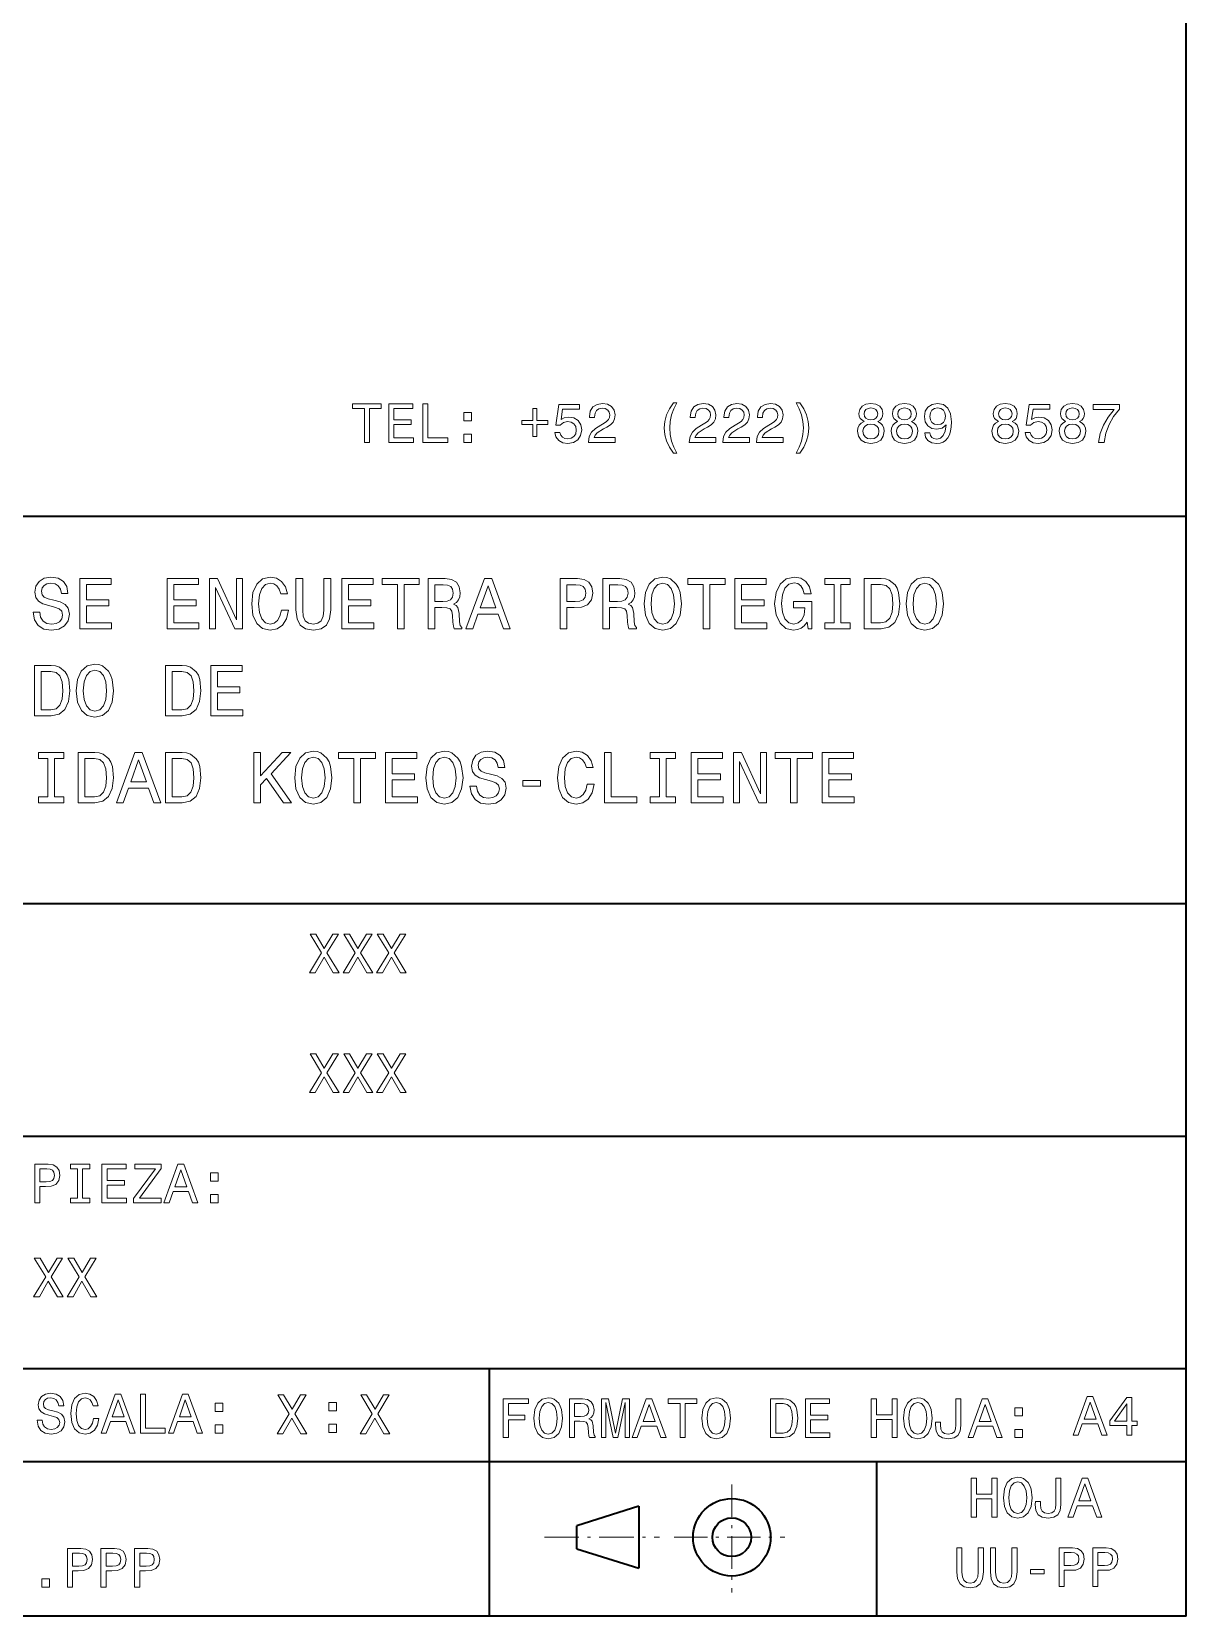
# Model space of a CAD drawing. Extents: x 4 to 291, y 4 to 205.
# Drawn here: x 253.9 to 290.9, y 3.7 to 54.4 of the extents above; entities that cross this region are included whole.
import ezdxf

# ---------------------------------------------------------------- set-up
doc = ezdxf.new("R2010")
doc.units = 0
doc.linetypes.add('DASHDOT', pattern=[18.5, 12, -3, 0.5, -3])

msp = doc.modelspace()

# ---------------------------------------------------------------- linework, layer by layer
at = {"color": 7, "lineweight": 35}
for p, q in [((290.873962, 3.716543), (290.873962, 204.617981)), ((236.364685, 38.899815), (290.873962, 38.899815)), ((236.364685, 26.511339), (290.873962, 26.511339)), ((236.364685, 19.078253), (290.873962, 19.078253)), ((236.364685, 11.645167), (290.873962, 11.645167)), ((268.574707, 11.645167), (268.574707, 3.716543)), ((236.364685, 8.671933), (290.873962, 8.671933)), ((280.963196, 8.671933), (280.963196, 3.716543)), ((273.364136, 7.23487), (271.381989, 6.615446)), ((273.364136, 7.23487), (273.364136, 5.252714)), ((271.381989, 6.243792), (271.381989, 6.615446)), ((271.381989, 5.872138), (271.381989, 6.243792)), ((271.381989, 5.872138), (273.364136, 5.252714)), ((290.873962, 3.716543), (3.716543, 3.716543))]:
    msp.add_line(p, q, dxfattribs=at)
at = {"color": 7, "linetype": 'DASHDOT', "lineweight": 13, "ltscale": 0.086404}
msp.add_line((276.337372, 7.932392), (276.337372, 4.476218), dxfattribs=at)
at = {"color": 7, "linetype": 'DASHDOT', "lineweight": 13, "ltscale": 0.091941}
msp.add_line((270.342316, 6.243792), (274.019958, 6.243792), dxfattribs=at)
at = {"color": 7, "linetype": 'DASHDOT', "lineweight": 13, "ltscale": 0.08858}
msp.add_line((274.494476, 6.243792), (278.037689, 6.243792), dxfattribs=at)
at = {"color": 7, "lineweight": 13}
for points in [[(264.585541, 41.261211), (264.749756, 41.261211), (264.749756, 42.350113), (265.124634, 42.350113), (265.124634, 42.500057), (264.208893, 42.500057), (264.208893, 42.350113), (264.585541, 42.350113)], [(265.367401, 41.261211), (266.152832, 41.261211), (266.152832, 41.41116), (265.531616, 41.41116), (265.531616, 41.830654), (266.084991, 41.830654), (266.084991, 41.978813), (265.531616, 41.978813), (265.531616, 42.350113), (266.13855, 42.350113), (266.13855, 42.500057), (265.367401, 42.500057)], [(266.454529, 41.261211), (267.250671, 41.261211), (267.250671, 41.41116), (266.618744, 41.41116), (266.618744, 42.500057), (266.454529, 42.500057)], [(267.768341, 41.953823), (268.014679, 41.953823), (268.014679, 42.219803), (267.768341, 42.219803)], [(269.978271, 42.346542), (269.978271, 41.959179), (269.624817, 41.959179), (269.624817, 41.83601), (269.978271, 41.83601), (269.978271, 41.448647), (270.103241, 41.448647), (270.103241, 41.83601), (270.454895, 41.83601), (270.454895, 41.959179), (270.103241, 41.959179), (270.103241, 42.346542)], [(270.672668, 41.584312), (270.711945, 41.437935), (270.799408, 41.323689), (270.927948, 41.252285), (271.092163, 41.22551), (271.272461, 41.257641), (271.413483, 41.345112), (271.502747, 41.484348), (271.536652, 41.662853), (271.506317, 41.828869), (271.420624, 41.959179), (271.286743, 42.043079), (271.113586, 42.073425), (270.979706, 42.052002), (270.87616, 41.993095), (270.926147, 42.326904), (271.468811, 42.326904), (271.468811, 42.473282), (270.806549, 42.473282), (270.708374, 41.816372), (270.851166, 41.816372), (270.954712, 41.900272), (271.086823, 41.930618), (271.20105, 41.91098), (271.288513, 41.853859), (271.343872, 41.766392), (271.363495, 41.653931), (271.343872, 41.54147), (271.286743, 41.453999), (271.19928, 41.398663), (271.086823, 41.379028), (270.992188, 41.391521), (270.919006, 41.432579), (270.865448, 41.496841), (270.838684, 41.584312)], [(271.754425, 41.261211), (272.605927, 41.261211), (272.605927, 41.41473), (271.932953, 41.41473), (271.970428, 41.498627), (272.034698, 41.568245), (272.232819, 41.694988), (272.338165, 41.748539), (272.455963, 41.825298), (272.539856, 41.914551), (272.588074, 42.019871), (272.605927, 42.139473), (272.575562, 42.289421), (272.491669, 42.407234), (272.363129, 42.482208), (272.197144, 42.508984), (272.025757, 42.478638), (271.895447, 42.394737), (271.811554, 42.260857), (271.78299, 42.084133), (271.78299, 42.059143), (271.945435, 42.059143), (271.945435, 42.073425), (271.961487, 42.194809), (272.009705, 42.284065), (272.086456, 42.341187), (272.188202, 42.360821), (272.291748, 42.342972), (272.3685, 42.298344), (272.418488, 42.228725), (272.43634, 42.141258), (272.423828, 42.059143), (272.389923, 41.989525), (272.332794, 41.928833), (272.254242, 41.875278), (272.148926, 41.818157), (271.973999, 41.707481), (271.85083, 41.589668), (271.777649, 41.446861), (271.754425, 41.266567)], [(274.469543, 40.916691), (274.582001, 40.916691), (274.480255, 41.105907), (274.408844, 41.304054), (274.364227, 41.512909), (274.349945, 41.723549), (274.364227, 41.934189), (274.408844, 42.141258), (274.480255, 42.341187), (274.582001, 42.530407), (274.469543, 42.530407), (274.339233, 42.334045), (274.248199, 42.139473), (274.194641, 41.935974), (274.178558, 41.723549), (274.194641, 41.509338), (274.248199, 41.307625), (274.339233, 41.113049)], [(274.978302, 41.261211), (275.829773, 41.261211), (275.829773, 41.41473), (275.156799, 41.41473), (275.194275, 41.498627), (275.258545, 41.568245), (275.456696, 41.694988), (275.562012, 41.748539), (275.67984, 41.825298), (275.763733, 41.914551), (275.81192, 42.019871), (275.829773, 42.139473), (275.799438, 42.289421), (275.715515, 42.407234), (275.587006, 42.482208), (275.42099, 42.508984), (275.249634, 42.478638), (275.119324, 42.394737), (275.0354, 42.260857), (275.006866, 42.084133), (275.006866, 42.059143), (275.169281, 42.059143), (275.169281, 42.073425), (275.185364, 42.194809), (275.233551, 42.284065), (275.310303, 42.341187), (275.412079, 42.360821), (275.515594, 42.342972), (275.592346, 42.298344), (275.642334, 42.228725), (275.660187, 42.141258), (275.647705, 42.059143), (275.61377, 41.989525), (275.556671, 41.928833), (275.478119, 41.875278), (275.372803, 41.818157), (275.197845, 41.707481), (275.074677, 41.589668), (275.001495, 41.446861), (274.978302, 41.266567)], [(276.052917, 41.261211), (276.904388, 41.261211), (276.904388, 41.41473), (276.231415, 41.41473), (276.268921, 41.498627), (276.33316, 41.568245), (276.531311, 41.694988), (276.636627, 41.748539), (276.754456, 41.825298), (276.838348, 41.914551), (276.886536, 42.019871), (276.904388, 42.139473), (276.874054, 42.289421), (276.790161, 42.407234), (276.661621, 42.482208), (276.495605, 42.508984), (276.324249, 42.478638), (276.193939, 42.394737), (276.110046, 42.260857), (276.081482, 42.084133), (276.081482, 42.059143), (276.243927, 42.059143), (276.243927, 42.073425), (276.259979, 42.194809), (276.308167, 42.284065), (276.384949, 42.341187), (276.486694, 42.360821), (276.59021, 42.342972), (276.666992, 42.298344), (276.716949, 42.228725), (276.734802, 42.141258), (276.722321, 42.059143), (276.688416, 41.989525), (276.631287, 41.928833), (276.552734, 41.875278), (276.447418, 41.818157), (276.272461, 41.707481), (276.149292, 41.589668), (276.076111, 41.446861), (276.052917, 41.266567)], [(277.127533, 41.261211), (277.979004, 41.261211), (277.979004, 41.41473), (277.30603, 41.41473), (277.343536, 41.498627), (277.407776, 41.568245), (277.605927, 41.694988), (277.711243, 41.748539), (277.829071, 41.825298), (277.912964, 41.914551), (277.961151, 42.019871), (277.979004, 42.139473), (277.948669, 42.289421), (277.864777, 42.407234), (277.736237, 42.482208), (277.570221, 42.508984), (277.398865, 42.478638), (277.268555, 42.394737), (277.184662, 42.260857), (277.156097, 42.084133), (277.156097, 42.059143), (277.318542, 42.059143), (277.318542, 42.073425), (277.334595, 42.194809), (277.382812, 42.284065), (277.459564, 42.341187), (277.56131, 42.360821), (277.664856, 42.342972), (277.741608, 42.298344), (277.791595, 42.228725), (277.809448, 42.141258), (277.796936, 42.059143), (277.763031, 41.989525), (277.705902, 41.928833), (277.62735, 41.875278), (277.522034, 41.818157), (277.347107, 41.707481), (277.223938, 41.589668), (277.150726, 41.446861), (277.127533, 41.266567)], [(278.509186, 40.916691), (278.637726, 41.113049), (278.72876, 41.307625), (278.782318, 41.509338), (278.80014, 41.723549), (278.782318, 41.935974), (278.72876, 42.139473), (278.637726, 42.334045), (278.509186, 42.530407), (278.396729, 42.530407), (278.496704, 42.341187), (278.568085, 42.141258), (278.610931, 41.934189), (278.627014, 41.723549), (278.610931, 41.512909), (278.568085, 41.304054), (278.494904, 41.105907), (278.396729, 40.916691)], [(280.565613, 41.928833), (280.474548, 41.878849), (280.412079, 41.809231), (280.372803, 41.721764), (280.360321, 41.616444), (280.388885, 41.457569), (280.471008, 41.3344), (280.604858, 41.255856), (280.786957, 41.22551), (280.967255, 41.255856), (281.101135, 41.3344), (281.183228, 41.457569), (281.213593, 41.616444), (281.19931, 41.721764), (281.161804, 41.809231), (281.097565, 41.878849), (281.008301, 41.928833), (281.079712, 41.971676), (281.1297, 42.030582), (281.160034, 42.101986), (281.170746, 42.189453), (281.142181, 42.316196), (281.0672, 42.417946), (280.945831, 42.483994), (280.786957, 42.508984), (280.626282, 42.483994), (280.504913, 42.417946), (280.428162, 42.316196), (280.401367, 42.189453), (280.410309, 42.101986), (280.440643, 42.030582)], [(280.570953, 42.175175), (280.585236, 42.253719), (280.628082, 42.314411), (280.695923, 42.351898), (280.786957, 42.366177), (280.876221, 42.351898), (280.944031, 42.314411), (280.986877, 42.253719), (281.00296, 42.175175), (280.986877, 42.094845), (280.944031, 42.032368), (280.876221, 41.99131), (280.786957, 41.978813), (280.695923, 41.993095), (280.628082, 42.032368), (280.585236, 42.094845)], [(281.640228, 41.928833), (281.549194, 41.878849), (281.486694, 41.809231), (281.447418, 41.721764), (281.434937, 41.616444), (281.463501, 41.457569), (281.545624, 41.3344), (281.679504, 41.255856), (281.861572, 41.22551), (282.04187, 41.255856), (282.175751, 41.3344), (282.257874, 41.457569), (282.288208, 41.616444), (282.273926, 41.721764), (282.23645, 41.809231), (282.17218, 41.878849), (282.082916, 41.928833), (282.154327, 41.971676), (282.204315, 42.030582), (282.23465, 42.101986), (282.245361, 42.189453), (282.216797, 42.316196), (282.141846, 42.417946), (282.020447, 42.483994), (281.861572, 42.508984), (281.700928, 42.483994), (281.579529, 42.417946), (281.502777, 42.316196), (281.475983, 42.189453), (281.484924, 42.101986), (281.515259, 42.030582)], [(281.645569, 42.175175), (281.659851, 42.253719), (281.702698, 42.314411), (281.770538, 42.351898), (281.861572, 42.366177), (281.950836, 42.351898), (282.018646, 42.314411), (282.061493, 42.253719), (282.077576, 42.175175), (282.061493, 42.094845), (282.018646, 42.032368), (281.950836, 41.99131), (281.861572, 41.978813), (281.770538, 41.993095), (281.702698, 42.032368), (281.659851, 42.094845)], [(282.507782, 41.568245), (282.534546, 41.427223), (282.611298, 41.318333), (282.732697, 41.2505), (282.893341, 41.22551), (282.998657, 41.238007), (283.093292, 41.270138), (283.173615, 41.325474), (283.241455, 41.404018), (283.294983, 41.502197), (283.334259, 41.623585), (283.357483, 41.762821), (283.366394, 41.923477), (283.33606, 42.175175), (283.248596, 42.359039), (283.109344, 42.469711), (282.918335, 42.508984), (282.743408, 42.476852), (282.611298, 42.391171), (282.525635, 42.259071), (282.49707, 42.09306), (282.525635, 41.921692), (282.609528, 41.791382), (282.734467, 41.709267), (282.893341, 41.682491), (283.061157, 41.716408), (283.187897, 41.819942), (283.159332, 41.621799), (283.102203, 41.480778), (283.01474, 41.396877), (282.895142, 41.370102), (282.802307, 41.382599), (282.734467, 41.421867), (282.68985, 41.484348), (282.671997, 41.568245)], [(282.670227, 42.094845), (282.688049, 42.205521), (282.738037, 42.292988), (282.816589, 42.348328), (282.918335, 42.367962), (283.023651, 42.348328), (283.104004, 42.292988), (283.153961, 42.207306), (283.173615, 42.09663), (283.153961, 41.984169), (283.104004, 41.900272), (283.021881, 41.848503), (282.912994, 41.830654), (282.814819, 41.848503), (282.738037, 41.900272), (282.688049, 41.982384)], [(284.864075, 41.928833), (284.773041, 41.878849), (284.710571, 41.809231), (284.671295, 41.721764), (284.658783, 41.616444), (284.687347, 41.457569), (284.76947, 41.3344), (284.903351, 41.255856), (285.085419, 41.22551), (285.265717, 41.255856), (285.399597, 41.3344), (285.48172, 41.457569), (285.512054, 41.616444), (285.497772, 41.721764), (285.460297, 41.809231), (285.396027, 41.878849), (285.306793, 41.928833), (285.378174, 41.971676), (285.428162, 42.030582), (285.458527, 42.101986), (285.469238, 42.189453), (285.440674, 42.316196), (285.365692, 42.417946), (285.244293, 42.483994), (285.085419, 42.508984), (284.924774, 42.483994), (284.803375, 42.417946), (284.726624, 42.316196), (284.69986, 42.189453), (284.708771, 42.101986), (284.739136, 42.030582)], [(284.869446, 42.175175), (284.883728, 42.253719), (284.926544, 42.314411), (284.994385, 42.351898), (285.085419, 42.366177), (285.174683, 42.351898), (285.242523, 42.314411), (285.28537, 42.253719), (285.301422, 42.175175), (285.28537, 42.094845), (285.242523, 42.032368), (285.174683, 41.99131), (285.085419, 41.978813), (284.994385, 41.993095), (284.926544, 42.032368), (284.883728, 42.094845)], [(285.717346, 41.584312), (285.756622, 41.437935), (285.844086, 41.323689), (285.972626, 41.252285), (286.136841, 41.22551), (286.317139, 41.257641), (286.45816, 41.345112), (286.547424, 41.484348), (286.581329, 41.662853), (286.550995, 41.828869), (286.465302, 41.959179), (286.331421, 42.043079), (286.158264, 42.073425), (286.024384, 42.052002), (285.920837, 41.993095), (285.970825, 42.326904), (286.513489, 42.326904), (286.513489, 42.473282), (285.851227, 42.473282), (285.753052, 41.816372), (285.895844, 41.816372), (285.99939, 41.900272), (286.1315, 41.930618), (286.245728, 41.91098), (286.333191, 41.853859), (286.38855, 41.766392), (286.408173, 41.653931), (286.38855, 41.54147), (286.331421, 41.453999), (286.243958, 41.398663), (286.1315, 41.379028), (286.036865, 41.391521), (285.963684, 41.432579), (285.910126, 41.496841), (285.883362, 41.584312)], [(287.013306, 41.928833), (286.922272, 41.878849), (286.859802, 41.809231), (286.820526, 41.721764), (286.808044, 41.616444), (286.836609, 41.457569), (286.918701, 41.3344), (287.052582, 41.255856), (287.23468, 41.22551), (287.414978, 41.255856), (287.548828, 41.3344), (287.630951, 41.457569), (287.661316, 41.616444), (287.647034, 41.721764), (287.609528, 41.809231), (287.545288, 41.878849), (287.456024, 41.928833), (287.527435, 41.971676), (287.577393, 42.030582), (287.607758, 42.101986), (287.618469, 42.189453), (287.589905, 42.316196), (287.514923, 42.417946), (287.393555, 42.483994), (287.23468, 42.508984), (287.074005, 42.483994), (286.952637, 42.417946), (286.875854, 42.316196), (286.849091, 42.189453), (286.858032, 42.101986), (286.888367, 42.030582)], [(287.018677, 42.175175), (287.032959, 42.253719), (287.075806, 42.314411), (287.143616, 42.351898), (287.23468, 42.366177), (287.323914, 42.351898), (287.391754, 42.314411), (287.434601, 42.253719), (287.450653, 42.175175), (287.434601, 42.094845), (287.391754, 42.032368), (287.323914, 41.99131), (287.23468, 41.978813), (287.143616, 41.993095), (287.075806, 42.032368), (287.032959, 42.094845)], [(288.061157, 41.261211), (288.241455, 41.261211), (288.300354, 41.555752), (288.4039, 41.830654), (288.550262, 42.085918), (288.741272, 42.325119), (288.741272, 42.473282), (287.891571, 42.473282), (287.891571, 42.310841), (288.569916, 42.310841), (288.373566, 42.069855), (288.225403, 41.818157), (288.121857, 41.550396)], [(280.531677, 41.620014), (280.54776, 41.714622), (280.599518, 41.786026), (280.67984, 41.832439), (280.786957, 41.848503), (280.892273, 41.832439), (280.972595, 41.786026), (281.024353, 41.714622), (281.042206, 41.620014), (281.024353, 41.518265), (280.972595, 41.441505), (280.892273, 41.391521), (280.786957, 41.375458), (280.67984, 41.391521), (280.599518, 41.441505), (280.54776, 41.518265)], [(281.606293, 41.620014), (281.622375, 41.714622), (281.674133, 41.786026), (281.754456, 41.832439), (281.861572, 41.848503), (281.966888, 41.832439), (282.047211, 41.786026), (282.098999, 41.714622), (282.116852, 41.620014), (282.098999, 41.518265), (282.047211, 41.441505), (281.966888, 41.391521), (281.861572, 41.375458), (281.754456, 41.391521), (281.674133, 41.441505), (281.622375, 41.518265)], [(284.83017, 41.620014), (284.846222, 41.714622), (284.89801, 41.786026), (284.978333, 41.832439), (285.085419, 41.848503), (285.190735, 41.832439), (285.271088, 41.786026), (285.322845, 41.714622), (285.340698, 41.620014), (285.322845, 41.518265), (285.271088, 41.441505), (285.190735, 41.391521), (285.085419, 41.375458), (284.978333, 41.391521), (284.89801, 41.441505), (284.846222, 41.518265)], [(286.979401, 41.620014), (286.995483, 41.714622), (287.047241, 41.786026), (287.127563, 41.832439), (287.23468, 41.848503), (287.339996, 41.832439), (287.420319, 41.786026), (287.472076, 41.714622), (287.489929, 41.620014), (287.472076, 41.518265), (287.420319, 41.441505), (287.339996, 41.391521), (287.23468, 41.375458), (287.127563, 41.391521), (287.047241, 41.441505), (286.995483, 41.518265)], [(267.768341, 41.261211), (268.014679, 41.261211), (268.014679, 41.527187), (267.768341, 41.527187)], [(254.203903, 35.829906), (253.992737, 35.829906), (254.039139, 35.583923), (254.155167, 35.402916), (254.333862, 35.293846), (254.575195, 35.254398), (254.814224, 35.291527), (254.992905, 35.393635), (255.106628, 35.553757), (255.148392, 35.764931), (255.113586, 35.955219), (255.016113, 36.078213), (254.858322, 36.159435), (254.647141, 36.219769), (254.466141, 36.263863), (254.347778, 36.314915), (254.280487, 36.389175), (254.259598, 36.505203), (254.280487, 36.609631), (254.34082, 36.688534), (254.43364, 36.741905), (254.561279, 36.760471), (254.691238, 36.737267), (254.793335, 36.67461), (254.860641, 36.570183), (254.893127, 36.428623), (255.104309, 36.428623), (255.104309, 36.433266), (255.067169, 36.651402), (254.958099, 36.813847), (254.786377, 36.915951), (254.554321, 36.95076), (254.345459, 36.915951), (254.183014, 36.818485), (254.078598, 36.667648), (254.041458, 36.472717), (254.071625, 36.298672), (254.159821, 36.180321), (254.299042, 36.101418), (254.489334, 36.041084), (254.677307, 35.987709), (254.818863, 35.936657), (254.904724, 35.862396), (254.934891, 35.741726), (254.907043, 35.618732), (254.835114, 35.525909), (254.726044, 35.467892), (254.584488, 35.449329), (254.426682, 35.474854), (254.306015, 35.549114), (254.229431, 35.669785)], [(255.48024, 35.298489), (256.501312, 35.298489), (256.501312, 35.49342), (255.693741, 35.49342), (255.693741, 36.038761), (256.413116, 36.038761), (256.413116, 36.231373), (255.693741, 36.231373), (255.693741, 36.714058), (256.482727, 36.714058), (256.482727, 36.908989), (255.48024, 36.908989)], [(258.274261, 35.298489), (259.295319, 35.298489), (259.295319, 35.49342), (258.487732, 35.49342), (258.487732, 36.038761), (259.207123, 36.038761), (259.207123, 36.231373), (258.487732, 36.231373), (258.487732, 36.714058), (259.276764, 36.714058), (259.276764, 36.908989), (258.274261, 36.908989)], [(259.629486, 35.298489), (259.822083, 35.298489), (259.822083, 36.618916), (260.439392, 35.298489), (260.687683, 35.298489), (260.687683, 36.908989), (260.492737, 36.908989), (260.492737, 35.588566), (259.882446, 36.908989), (259.629486, 36.908989)], [(261.931519, 35.897205), (261.885132, 35.702274), (261.808533, 35.563038), (261.701782, 35.477177), (261.576477, 35.449329), (261.425629, 35.4911), (261.307281, 35.616413), (261.228394, 35.820625), (261.20285, 36.103741), (261.228394, 36.384533), (261.304962, 36.591068), (261.423309, 36.716381), (261.576477, 36.760471), (261.687866, 36.737267), (261.78302, 36.672287), (261.857269, 36.56786), (261.908325, 36.423985), (262.128784, 36.423985), (262.059174, 36.64444), (261.938477, 36.811523), (261.773743, 36.915951), (261.576477, 36.953083), (261.330505, 36.895065), (261.142517, 36.732624), (261.021851, 36.465755), (260.980072, 36.103741), (261.021851, 35.741726), (261.142517, 35.474854), (261.330505, 35.310093), (261.576477, 35.254398), (261.792297, 35.298489), (261.966339, 35.421482), (262.089325, 35.623375), (262.154297, 35.897205)], [(262.39798, 35.911129), (262.43045, 35.621052), (262.532562, 35.41452), (262.704285, 35.296169), (262.952606, 35.254398), (263.198578, 35.296169), (263.3703, 35.41452), (263.472412, 35.618732), (263.507233, 35.911129), (263.507233, 36.908989), (263.291412, 36.908989), (263.291412, 35.899525), (263.270508, 35.702274), (263.207855, 35.560719), (263.101105, 35.477177), (262.952606, 35.449329), (262.799438, 35.477177), (262.692688, 35.560719), (262.630035, 35.699955), (262.611481, 35.899525), (262.611481, 36.908989), (262.39798, 36.908989)], [(263.862274, 35.298489), (264.883331, 35.298489), (264.883331, 35.49342), (264.075775, 35.49342), (264.075775, 36.038761), (264.795166, 36.038761), (264.795166, 36.231373), (264.075775, 36.231373), (264.075775, 36.714058), (264.864777, 36.714058), (264.864777, 36.908989), (263.862274, 36.908989)], [(265.639862, 35.298489), (265.853363, 35.298489), (265.853363, 36.714058), (266.340698, 36.714058), (266.340698, 36.908989), (265.150208, 36.908989), (265.150208, 36.714058), (265.639862, 36.714058)], [(266.626129, 35.298489), (266.841949, 35.298489), (266.841949, 35.978428), (267.062378, 35.978428), (267.224823, 35.971466), (267.326935, 35.938976), (267.382629, 35.862396), (267.405853, 35.725479), (267.41745, 35.516624), (267.431366, 35.379711), (267.459229, 35.298489), (267.702881, 35.298489), (267.702881, 35.342579), (267.649506, 35.407558), (267.630951, 35.528229), (267.614685, 35.788136), (267.575256, 35.980747), (267.521881, 36.041084), (267.438324, 36.085175), (267.531158, 36.143188), (267.59613, 36.224411), (267.637909, 36.326519), (267.651825, 36.449509), (267.619354, 36.64444), (267.52652, 36.790638), (267.373352, 36.878822), (267.16449, 36.908989), (266.626129, 36.908989)], [(267.104156, 36.711739), (267.245728, 36.697815), (267.34552, 36.653725), (267.408173, 36.572502), (267.429047, 36.44487), (267.405853, 36.310272), (267.343201, 36.229053), (267.23645, 36.187283), (267.09024, 36.175678), (266.841949, 36.175678), (266.841949, 36.711739)], [(267.835144, 35.298489), (268.048645, 35.298489), (268.218048, 35.771893), (268.86087, 35.771893), (269.030273, 35.298489), (269.248413, 35.298489), (268.658966, 36.911312), (268.422272, 36.911312)], [(268.292328, 35.969143), (268.540619, 36.679249), (268.78894, 35.969143)], [(270.844971, 35.298489), (271.058472, 35.298489), (271.058472, 35.978428), (271.295166, 35.978428), (271.53421, 35.990028), (271.724487, 36.071251), (271.847473, 36.229053), (271.889252, 36.44487), (271.856781, 36.64444), (271.763947, 36.790638), (271.610779, 36.878822), (271.401917, 36.908989), (270.844971, 36.908989)], [(271.343903, 36.711739), (271.483154, 36.697815), (271.585266, 36.653725), (271.645599, 36.572502), (271.666473, 36.44487), (271.64328, 36.310272), (271.580627, 36.229053), (271.473877, 36.187283), (271.327667, 36.175678), (271.058472, 36.175678), (271.058472, 36.711739)], [(272.214142, 35.298489), (272.429962, 35.298489), (272.429962, 35.978428), (272.650421, 35.978428), (272.812866, 35.971466), (272.914978, 35.938976), (272.970673, 35.862396), (272.993866, 35.725479), (273.005463, 35.516624), (273.019409, 35.379711), (273.047241, 35.298489), (273.290894, 35.298489), (273.290894, 35.342579), (273.237549, 35.407558), (273.218964, 35.528229), (273.202728, 35.788136), (273.163269, 35.980747), (273.109894, 36.041084), (273.026367, 36.085175), (273.119171, 36.143188), (273.184143, 36.224411), (273.225922, 36.326519), (273.239868, 36.449509), (273.207367, 36.64444), (273.114532, 36.790638), (272.961365, 36.878822), (272.752533, 36.908989), (272.214142, 36.908989)], [(272.6922, 36.711739), (272.83374, 36.697815), (272.933533, 36.653725), (272.996185, 36.572502), (273.01709, 36.44487), (272.993866, 36.310272), (272.931213, 36.229053), (272.824463, 36.187283), (272.678253, 36.175678), (272.429962, 36.175678), (272.429962, 36.711739)], [(273.532257, 36.103741), (273.574036, 35.741726), (273.694702, 35.474854), (273.88266, 35.310093), (274.128662, 35.254398), (274.372314, 35.310093), (274.562592, 35.474854), (274.680969, 35.741726), (274.725037, 36.103741), (274.680969, 36.463432), (274.629913, 36.609631), (274.562592, 36.730305), (274.372314, 36.895065), (274.256287, 36.936836), (274.128662, 36.953083), (273.880341, 36.895065), (273.692383, 36.732624), (273.574036, 36.465755)], [(273.755035, 36.103741), (273.780548, 36.384533), (273.857147, 36.591068), (273.975494, 36.716381), (274.128662, 36.760471), (274.27948, 36.716381), (274.397827, 36.588745), (274.474426, 36.382214), (274.502258, 36.103741), (274.474426, 35.822945), (274.397827, 35.616413), (274.27948, 35.4911), (274.128662, 35.449329), (273.975494, 35.4911), (273.857147, 35.616413), (273.780548, 35.820625)], [(275.418915, 35.298489), (275.632416, 35.298489), (275.632416, 36.714058), (276.11972, 36.714058), (276.11972, 36.908989), (274.92926, 36.908989), (274.92926, 36.714058), (275.418915, 36.714058)], [(276.435333, 35.298489), (277.45639, 35.298489), (277.45639, 35.49342), (276.648834, 35.49342), (276.648834, 36.038761), (277.368225, 36.038761), (277.368225, 36.231373), (276.648834, 36.231373), (276.648834, 36.714058), (277.437836, 36.714058), (277.437836, 36.908989), (276.435333, 36.908989)], [(278.744354, 35.514305), (278.783783, 35.298489), (278.899811, 35.298489), (278.899811, 36.168716), (278.312714, 36.168716), (278.312714, 35.971466), (278.674713, 35.971466), (278.674713, 35.957542), (278.646881, 35.744045), (278.572632, 35.586243), (278.458923, 35.486458), (278.317352, 35.453968), (278.159546, 35.495739), (278.03656, 35.621052), (277.957642, 35.827587), (277.92981, 36.110703), (277.955322, 36.391495), (278.034241, 36.59803), (278.159546, 36.723343), (278.328949, 36.767433), (278.444977, 36.744228), (278.540131, 36.679249), (278.609741, 36.570183), (278.6492, 36.423985), (278.878937, 36.423985), (278.818604, 36.646763), (278.704895, 36.813847), (278.544769, 36.915951), (278.342865, 36.953083), (278.078339, 36.895065), (277.878754, 36.725662), (277.751129, 36.458794), (277.707031, 36.103741), (277.751129, 35.746365), (277.878754, 35.479496), (278.066711, 35.310093), (278.303436, 35.254398), (278.435699, 35.272961), (278.554047, 35.319374), (278.656158, 35.400597)], [(279.609924, 35.49342), (279.312897, 35.49342), (279.312897, 35.298489), (280.120483, 35.298489), (280.120483, 35.49342), (279.823425, 35.49342), (279.823425, 36.714058), (280.120483, 36.714058), (280.120483, 36.908989), (279.312897, 36.908989), (279.312897, 36.714058), (279.609924, 36.714058)], [(281.111359, 36.908989), (280.575317, 36.908989), (280.575317, 35.298489), (281.111359, 35.298489), (281.364319, 35.349541), (281.552277, 35.505024), (281.668304, 35.757969), (281.710083, 36.103741), (281.672943, 36.45647), (281.626526, 36.595707), (281.561554, 36.707096), (281.373596, 36.857937), (281.25061, 36.895065)], [(281.095123, 36.716381), (281.271484, 36.681572), (281.392151, 36.574821), (281.464111, 36.384533), (281.487305, 36.103741), (281.461792, 35.83223), (281.389832, 35.641937), (281.266846, 35.528229), (281.095123, 35.4911), (280.791138, 35.4911), (280.791138, 36.716381)], [(281.914307, 36.103741), (281.956055, 35.741726), (282.076752, 35.474854), (282.264709, 35.310093), (282.510681, 35.254398), (282.754364, 35.310093), (282.944641, 35.474854), (283.062988, 35.741726), (283.107086, 36.103741), (283.062988, 36.463432), (283.011963, 36.609631), (282.944641, 36.730305), (282.754364, 36.895065), (282.638336, 36.936836), (282.510681, 36.953083), (282.26239, 36.895065), (282.074432, 36.732624), (281.956055, 36.465755)], [(282.137085, 36.103741), (282.162598, 36.384533), (282.239197, 36.591068), (282.357544, 36.716381), (282.510681, 36.760471), (282.66153, 36.716381), (282.779877, 36.588745), (282.856476, 36.382214), (282.884308, 36.103741), (282.856476, 35.822945), (282.779877, 35.616413), (282.66153, 35.4911), (282.510681, 35.449329), (282.357544, 35.4911), (282.239197, 35.616413), (282.162598, 35.820625)], [(254.568237, 34.126579), (254.032181, 34.126579), (254.032181, 32.516079), (254.568237, 32.516079), (254.821182, 32.567131), (255.009155, 32.722614), (255.125183, 32.975559), (255.166962, 33.321331), (255.129822, 33.674061), (255.08342, 33.813297), (255.018433, 33.924686), (254.830475, 34.075527), (254.707474, 34.112656)], [(255.37117, 33.321331), (255.412933, 32.959316), (255.533615, 32.692444), (255.721588, 32.527683), (255.96756, 32.471989), (256.211243, 32.527683), (256.40152, 32.692444), (256.519867, 32.959316), (256.563965, 33.321331), (256.519867, 33.681023), (256.468811, 33.827221), (256.40152, 33.947895), (256.211243, 34.112656), (256.095215, 34.154427), (255.96756, 34.170673), (255.719269, 34.112656), (255.531296, 33.950214), (255.412933, 33.683346)], [(255.593948, 33.321331), (255.619476, 33.602123), (255.69606, 33.808659), (255.814407, 33.933971), (255.96756, 33.978062), (256.118408, 33.933971), (256.236755, 33.806335), (256.313324, 33.599804), (256.341187, 33.321331), (256.313324, 33.040535), (256.236755, 32.834003), (256.118408, 32.708691), (255.96756, 32.66692), (255.814407, 32.708691), (255.69606, 32.834003), (255.619476, 33.038216)], [(258.759247, 34.126579), (258.223206, 34.126579), (258.223206, 32.516079), (258.759247, 32.516079), (259.012207, 32.567131), (259.200165, 32.722614), (259.316193, 32.975559), (259.357971, 33.321331), (259.320862, 33.674061), (259.274445, 33.813297), (259.209442, 33.924686), (259.021484, 34.075527), (258.898499, 34.112656)], [(259.671265, 32.516079), (260.692322, 32.516079), (260.692322, 32.71101), (259.884766, 32.71101), (259.884766, 33.256351), (260.604126, 33.256351), (260.604126, 33.448963), (259.884766, 33.448963), (259.884766, 33.931648), (260.673767, 33.931648), (260.673767, 34.126579), (259.671265, 34.126579)], [(254.552002, 33.933971), (254.728363, 33.899162), (254.84903, 33.792412), (254.920975, 33.602123), (254.944183, 33.321331), (254.918655, 33.04982), (254.84671, 32.859528), (254.723724, 32.745819), (254.552002, 32.708691), (254.248001, 32.708691), (254.248001, 33.933971)], [(258.743011, 33.933971), (258.919373, 33.899162), (259.040039, 33.792412), (259.112, 33.602123), (259.135193, 33.321331), (259.10968, 33.04982), (259.03772, 32.859528), (258.914734, 32.745819), (258.743011, 32.708691), (258.439026, 32.708691), (258.439026, 33.933971)], [(254.463806, 29.9286), (254.166779, 29.9286), (254.166779, 29.733669), (254.97435, 29.733669), (254.97435, 29.9286), (254.677307, 29.9286), (254.677307, 31.14924), (254.97435, 31.14924), (254.97435, 31.344172), (254.166779, 31.344172), (254.166779, 31.14924), (254.463806, 31.14924)], [(255.96524, 31.344172), (255.429184, 31.344172), (255.429184, 29.733669), (255.96524, 29.733669), (256.218201, 29.784723), (256.406158, 29.940203), (256.522186, 30.19315), (256.563965, 30.538919), (256.526825, 30.891653), (256.480408, 31.03089), (256.415436, 31.142279), (256.227478, 31.293118), (256.104492, 31.330248)], [(255.949005, 31.15156), (256.125366, 31.116753), (256.246033, 31.010004), (256.317993, 30.819714), (256.341187, 30.538919), (256.315643, 30.267408), (256.243713, 30.07712), (256.120728, 29.963409), (255.949005, 29.926279), (255.645004, 29.926279), (255.645004, 31.15156)], [(256.659119, 29.733669), (256.87262, 29.733669), (257.041992, 30.207073), (257.684814, 30.207073), (257.854218, 29.733669), (258.072357, 29.733669), (257.48291, 31.346493), (257.246216, 31.346493)], [(257.116272, 30.404325), (257.364563, 31.114431), (257.612885, 30.404325)], [(258.759247, 31.344172), (258.223206, 31.344172), (258.223206, 29.733669), (258.759247, 29.733669), (259.012207, 29.784723), (259.200165, 29.940203), (259.316193, 30.19315), (259.357971, 30.538919), (259.320862, 30.891653), (259.274445, 31.03089), (259.209442, 31.142279), (259.021484, 31.293118), (258.898499, 31.330248)], [(258.743011, 31.15156), (258.919373, 31.116753), (259.040039, 31.010004), (259.112, 30.819714), (259.135193, 30.538919), (259.10968, 30.267408), (259.03772, 30.07712), (258.914734, 29.963409), (258.743011, 29.926279), (258.439026, 29.926279), (258.439026, 31.15156)], [(261.052032, 29.733669), (261.265503, 29.733669), (261.265503, 30.30686), (261.455811, 30.511072), (261.996521, 29.733669), (262.256409, 29.733669), (261.606628, 30.666553), (262.237854, 31.344172), (261.954742, 31.344172), (261.265503, 30.599257), (261.265503, 31.344172), (261.052032, 31.344172)], [(262.356201, 30.538919), (262.39798, 30.176905), (262.518646, 29.910036), (262.706604, 29.745272), (262.952606, 29.689577), (263.196259, 29.745272), (263.386536, 29.910036), (263.504913, 30.176905), (263.548981, 30.538919), (263.504913, 30.898615), (263.453857, 31.044813), (263.386536, 31.165485), (263.196259, 31.330248), (263.080231, 31.372019), (262.952606, 31.388264), (262.704285, 31.330248), (262.516327, 31.167805), (262.39798, 30.900934)], [(262.578979, 30.538919), (262.604492, 30.819714), (262.681091, 31.026247), (262.799438, 31.15156), (262.952606, 31.195652), (263.103424, 31.15156), (263.221802, 31.023928), (263.29837, 30.817392), (263.326202, 30.538919), (263.29837, 30.258127), (263.221802, 30.051592), (263.103424, 29.926279), (262.952606, 29.884508), (262.799438, 29.926279), (262.681091, 30.051592), (262.604492, 30.255806)], [(264.242859, 29.733669), (264.45636, 29.733669), (264.45636, 31.14924), (264.943665, 31.14924), (264.943665, 31.344172), (263.753204, 31.344172), (263.753204, 31.14924), (264.242859, 31.14924)], [(265.259277, 29.733669), (266.280334, 29.733669), (266.280334, 29.9286), (265.472778, 29.9286), (265.472778, 30.473944), (266.192169, 30.473944), (266.192169, 30.666553), (265.472778, 30.666553), (265.472778, 31.14924), (266.26178, 31.14924), (266.26178, 31.344172), (265.259277, 31.344172)], [(266.547211, 30.538919), (266.588989, 30.176905), (266.709656, 29.910036), (266.897644, 29.745272), (267.143616, 29.689577), (267.387268, 29.745272), (267.577576, 29.910036), (267.695923, 30.176905), (267.740021, 30.538919), (267.695923, 30.898615), (267.644867, 31.044813), (267.577576, 31.165485), (267.387268, 31.330248), (267.27124, 31.372019), (267.143616, 31.388264), (266.895325, 31.330248), (266.707336, 31.167805), (266.588989, 30.900934)], [(266.769989, 30.538919), (266.795532, 30.819714), (266.872101, 31.026247), (266.990448, 31.15156), (267.143616, 31.195652), (267.294464, 31.15156), (267.412811, 31.023928), (267.48938, 30.817392), (267.517242, 30.538919), (267.48938, 30.258127), (267.412811, 30.051592), (267.294464, 29.926279), (267.143616, 29.884508), (266.990448, 29.926279), (266.872101, 30.051592), (266.795532, 30.255806)], [(268.17395, 30.265089), (267.962799, 30.265089), (268.009216, 30.019104), (268.125244, 29.838097), (268.303925, 29.729029), (268.545258, 29.689577), (268.784271, 29.726707), (268.962982, 29.828814), (269.076691, 29.988935), (269.118439, 30.200111), (269.083649, 30.390402), (268.986176, 30.513393), (268.828369, 30.594614), (268.617188, 30.654951), (268.436188, 30.699041), (268.317841, 30.750095), (268.250549, 30.824354), (268.229645, 30.940386), (268.250549, 31.044813), (268.310883, 31.123714), (268.403717, 31.177088), (268.531342, 31.195652), (268.661285, 31.172447), (268.763397, 31.109791), (268.830688, 31.005363), (268.86319, 30.863806), (269.074371, 30.863806), (269.074371, 30.868446), (269.037231, 31.086584), (268.928162, 31.249027), (268.756439, 31.351133), (268.524384, 31.385942), (268.315521, 31.351133), (268.153076, 31.253668), (268.048645, 31.102827), (268.011536, 30.907898), (268.041687, 30.73385), (268.129883, 30.615499), (268.269104, 30.5366), (268.459412, 30.476263), (268.647369, 30.42289), (268.78894, 30.371836), (268.874786, 30.297577), (268.904968, 30.176905), (268.877106, 30.053913), (268.805176, 29.961088), (268.696106, 29.903074), (268.554535, 29.884508), (268.396729, 29.910036), (268.276062, 29.984295), (268.199493, 30.104967)], [(271.710571, 30.332386), (271.664154, 30.137455), (271.587585, 29.998219), (271.480835, 29.912355), (271.35553, 29.884508), (271.204681, 29.926279), (271.086334, 30.051592), (271.007416, 30.255806), (270.981903, 30.538919), (271.007416, 30.819714), (271.084015, 31.026247), (271.202362, 31.15156), (271.35553, 31.195652), (271.466919, 31.172447), (271.562042, 31.10747), (271.636322, 31.003042), (271.687378, 30.859163), (271.907837, 30.859163), (271.838196, 31.079622), (271.717529, 31.246706), (271.552765, 31.351133), (271.35553, 31.388264), (271.109528, 31.330248), (270.92157, 31.167805), (270.800903, 30.900934), (270.759125, 30.538919), (270.800903, 30.176905), (270.92157, 29.910036), (271.109528, 29.745272), (271.35553, 29.689577), (271.57135, 29.733669), (271.745392, 29.856661), (271.868378, 30.058554), (271.93335, 30.332386)], [(272.260559, 29.733669), (273.295563, 29.733669), (273.295563, 29.9286), (272.47406, 29.9286), (272.47406, 31.344172), (272.260559, 31.344172)], [(274.021912, 29.9286), (273.724854, 29.9286), (273.724854, 29.733669), (274.53244, 29.733669), (274.53244, 29.9286), (274.235413, 29.9286), (274.235413, 31.14924), (274.53244, 31.14924), (274.53244, 31.344172), (273.724854, 31.344172), (273.724854, 31.14924), (274.021912, 31.14924)], [(275.03833, 29.733669), (276.059387, 29.733669), (276.059387, 29.9286), (275.251831, 29.9286), (275.251831, 30.473944), (275.971222, 30.473944), (275.971222, 30.666553), (275.251831, 30.666553), (275.251831, 31.14924), (276.040833, 31.14924), (276.040833, 31.344172), (275.03833, 31.344172)], [(276.393555, 29.733669), (276.586182, 29.733669), (276.586182, 31.054094), (277.203461, 29.733669), (277.451752, 29.733669), (277.451752, 31.344172), (277.256836, 31.344172), (277.256836, 30.023745), (276.646515, 31.344172), (276.393555, 31.344172)], [(278.212921, 29.733669), (278.426422, 29.733669), (278.426422, 31.14924), (278.913757, 31.14924), (278.913757, 31.344172), (277.723267, 31.344172), (277.723267, 31.14924), (278.212921, 31.14924)], [(279.22937, 29.733669), (280.250427, 29.733669), (280.250427, 29.9286), (279.442841, 29.9286), (279.442841, 30.473944), (280.162231, 30.473944), (280.162231, 30.666553), (279.442841, 30.666553), (279.442841, 31.14924), (280.231873, 31.14924), (280.231873, 31.344172), (279.22937, 31.344172)], [(269.65683, 30.265089), (270.218414, 30.265089), (270.218414, 30.448416), (269.65683, 30.448416)], [(262.826782, 24.296764), (263.014221, 24.296764), (263.298035, 24.798372), (263.587219, 24.296764), (263.776428, 24.296764), (263.389069, 24.934038), (263.756805, 25.537397), (263.576508, 25.537397), (263.303406, 25.07863), (263.035645, 25.537397), (262.848206, 25.537397), (263.214142, 24.932255)], [(263.901398, 24.296764), (264.088837, 24.296764), (264.37265, 24.798372), (264.661835, 24.296764), (264.851074, 24.296764), (264.463684, 24.934038), (264.831421, 25.537397), (264.651123, 25.537397), (264.378021, 25.07863), (264.11026, 25.537397), (263.922821, 25.537397), (264.288757, 24.932255)], [(264.976013, 24.296764), (265.163452, 24.296764), (265.447266, 24.798372), (265.73645, 24.296764), (265.92569, 24.296764), (265.53833, 24.934038), (265.906036, 25.537397), (265.725739, 25.537397), (265.452637, 25.07863), (265.184875, 25.537397), (264.997437, 25.537397), (265.363373, 24.932255)], [(262.826782, 20.464643), (263.014221, 20.464643), (263.298035, 20.966251), (263.587219, 20.464643), (263.776428, 20.464643), (263.389069, 21.101917), (263.756805, 21.705276), (263.576508, 21.705276), (263.303406, 21.24651), (263.035645, 21.705276), (262.848206, 21.705276), (263.214142, 21.100134)], [(263.901398, 20.464643), (264.088837, 20.464643), (264.37265, 20.966251), (264.661835, 20.464643), (264.851074, 20.464643), (264.463684, 21.101917), (264.831421, 21.705276), (264.651123, 21.705276), (264.378021, 21.24651), (264.11026, 21.705276), (263.922821, 21.705276), (264.288757, 21.100134)], [(264.976013, 20.464643), (265.163452, 20.464643), (265.447266, 20.966251), (265.73645, 20.464643), (265.92569, 20.464643), (265.53833, 21.101917), (265.906036, 21.705276), (265.725739, 21.705276), (265.452637, 21.24651), (265.184875, 21.705276), (264.997437, 21.705276), (265.363373, 21.100134)], [(254.039581, 16.938011), (254.203812, 16.938011), (254.203812, 17.46104), (254.385895, 17.46104), (254.569763, 17.469967), (254.716125, 17.532444), (254.810745, 17.65383), (254.84288, 17.819841), (254.817886, 17.97336), (254.746475, 18.085819), (254.628662, 18.153652), (254.468002, 18.176859), (254.039581, 18.176859)], [(254.423386, 18.025127), (254.530487, 18.014416), (254.609024, 17.980499), (254.655441, 17.918022), (254.671509, 17.819841), (254.653656, 17.716307), (254.605453, 17.65383), (254.523346, 17.621698), (254.410889, 17.612772), (254.203812, 17.612772), (254.203812, 18.025127)], [(255.408752, 17.087957), (255.180252, 17.087957), (255.180252, 16.938011), (255.801468, 16.938011), (255.801468, 17.087957), (255.572968, 17.087957), (255.572968, 18.026913), (255.801468, 18.026913), (255.801468, 18.176859), (255.180252, 18.176859), (255.180252, 18.026913), (255.408752, 18.026913)], [(256.190613, 16.938011), (256.976044, 16.938011), (256.976044, 17.087957), (256.354828, 17.087957), (256.354828, 17.507452), (256.908203, 17.507452), (256.908203, 17.655615), (256.354828, 17.655615), (256.354828, 18.026913), (256.961761, 18.026913), (256.961761, 18.176859), (256.190613, 18.176859)], [(257.195618, 16.938011), (258.084595, 16.938011), (258.084595, 17.087957), (257.391968, 17.087957), (258.084595, 18.035837), (258.084595, 18.176859), (257.243805, 18.176859), (257.243805, 18.026913), (257.898926, 18.026913), (257.195618, 17.080818)], [(258.172058, 16.938011), (258.336273, 16.938011), (258.466583, 17.302168), (258.96106, 17.302168), (259.09137, 16.938011), (259.259155, 16.938011), (258.805756, 18.178644), (258.623688, 18.178644)], [(258.523712, 17.453899), (258.714722, 18.000135), (258.905731, 17.453899)], [(259.666168, 17.630623), (259.912506, 17.630623), (259.912506, 17.896601), (259.666168, 17.896601)], [(259.666168, 16.938011), (259.912506, 16.938011), (259.912506, 17.203989), (259.666168, 17.203989)], [(254.00473, 13.933798), (254.192154, 13.933798), (254.475983, 14.435406), (254.765167, 13.933798), (254.954391, 13.933798), (254.567032, 14.571073), (254.934753, 15.174431), (254.754456, 15.174431), (254.481339, 14.715664), (254.213577, 15.174431), (254.026154, 15.174431), (254.39209, 14.569287)], [(255.079346, 13.933798), (255.266785, 13.933798), (255.550613, 14.435406), (255.839798, 13.933798), (256.029022, 13.933798), (255.641647, 14.571073), (256.009369, 15.174431), (255.829086, 15.174431), (255.555969, 14.715664), (255.288208, 15.174431), (255.100769, 15.174431), (255.466705, 14.569287)], [(254.277786, 9.988038), (254.115356, 9.988038), (254.151047, 9.79882), (254.240311, 9.659583), (254.377762, 9.575684), (254.5634, 9.545338), (254.747269, 9.573899), (254.88472, 9.652443), (254.972183, 9.775613), (255.004318, 9.938056), (254.977539, 10.084433), (254.902573, 10.179042), (254.781189, 10.24152), (254.618744, 10.287932), (254.479507, 10.321849), (254.388474, 10.36112), (254.3367, 10.418243), (254.320633, 10.507498), (254.3367, 10.587826), (254.383118, 10.648519), (254.454514, 10.689576), (254.552689, 10.703856), (254.652664, 10.686006), (254.731201, 10.637808), (254.782974, 10.55748), (254.807968, 10.448589), (254.970398, 10.448589), (254.970398, 10.45216), (254.941849, 10.619958), (254.857941, 10.744913), (254.725845, 10.823457), (254.547348, 10.850233), (254.386688, 10.823457), (254.261734, 10.748484), (254.181396, 10.632453), (254.152832, 10.482506), (254.176041, 10.348625), (254.243881, 10.257586), (254.350983, 10.196893), (254.49736, 10.15048), (254.641953, 10.109424), (254.750839, 10.070152), (254.816895, 10.013029), (254.840088, 9.920205), (254.81868, 9.825596), (254.763336, 9.754192), (254.679443, 9.709565), (254.570541, 9.695285), (254.449158, 9.71492), (254.356339, 9.772043), (254.297424, 9.864867)], [(255.923645, 10.039805), (255.887939, 9.889858), (255.829025, 9.782754), (255.746918, 9.716705), (255.650528, 9.695285), (255.534485, 9.727416), (255.443451, 9.823811), (255.382767, 9.980898), (255.363129, 10.198678), (255.382767, 10.414673), (255.441666, 10.573545), (255.5327, 10.66994), (255.650528, 10.703856), (255.736206, 10.686006), (255.809387, 10.636024), (255.866516, 10.555695), (255.905792, 10.44502), (256.075378, 10.44502), (256.02182, 10.614602), (255.929001, 10.743128), (255.802261, 10.823457), (255.650528, 10.852018), (255.461304, 10.807391), (255.316711, 10.682435), (255.223892, 10.477151), (255.191757, 10.198678), (255.223892, 9.920205), (255.316711, 9.71492), (255.461304, 9.58818), (255.650528, 9.545338), (255.816528, 9.579254), (255.950409, 9.673863), (256.045013, 9.829165), (256.095001, 10.039805)], [(256.166412, 9.579254), (256.330627, 9.579254), (256.460938, 9.943411), (256.955414, 9.943411), (257.085724, 9.579254), (257.25354, 9.579254), (256.80011, 10.819887), (256.618042, 10.819887)], [(257.421326, 9.579254), (258.217468, 9.579254), (258.217468, 9.729201), (257.585541, 9.729201), (257.585541, 10.818102), (257.421326, 10.818102)], [(258.315643, 9.579254), (258.479889, 9.579254), (258.610199, 9.943411), (259.104645, 9.943411), (259.234955, 9.579254), (259.402771, 9.579254), (258.949341, 10.819887), (258.767273, 10.819887)], [(261.794067, 9.556335), (261.981506, 9.556335), (262.26532, 10.057943), (262.554504, 9.556335), (262.743713, 9.556335), (262.356354, 10.19361), (262.724091, 10.796968), (262.543793, 10.796968), (262.270691, 10.338202), (262.00293, 10.796968), (261.815491, 10.796968), (262.181427, 10.191825)], [(264.448944, 9.556335), (264.636383, 9.556335), (264.920197, 10.057943), (265.209381, 9.556335), (265.39859, 9.556335), (265.01123, 10.19361), (265.378967, 10.796968), (265.198669, 10.796968), (264.925568, 10.338202), (264.657806, 10.796968), (264.470367, 10.796968), (264.836304, 10.191825)], [(269.026062, 9.430593), (269.192078, 9.430593), (269.192078, 10.000035), (269.713318, 10.000035), (269.713318, 10.148197), (269.192078, 10.148197), (269.192078, 10.519494), (269.832916, 10.519494), (269.832916, 10.669441), (269.026062, 10.669441)], [(270.007874, 10.050017), (270.040009, 9.771544), (270.132812, 9.566259), (270.277405, 9.439519), (270.466644, 9.396677), (270.654083, 9.439519), (270.800446, 9.566259), (270.891479, 9.771544), (270.925415, 10.050017), (270.891479, 10.326705), (270.852203, 10.439165), (270.800446, 10.53199), (270.654083, 10.658731), (270.564819, 10.690862), (270.466644, 10.703358), (270.275635, 10.658731), (270.131042, 10.533774), (270.040009, 10.32849)], [(271.143188, 9.430593), (271.309204, 9.430593), (271.309204, 9.953623), (271.47879, 9.953623), (271.603729, 9.948268), (271.682281, 9.923276), (271.725128, 9.864368), (271.742981, 9.759048), (271.751892, 9.598392), (271.762604, 9.493072), (271.784027, 9.430593), (271.971466, 9.430593), (271.971466, 9.46451), (271.930389, 9.514492), (271.916138, 9.607317), (271.903625, 9.807246), (271.873291, 9.955408), (271.832214, 10.00182), (271.767975, 10.035737), (271.839355, 10.080363), (271.889343, 10.142841), (271.921478, 10.221385), (271.93219, 10.315994), (271.907196, 10.465941), (271.835785, 10.578402), (271.717987, 10.646235), (271.557312, 10.669441), (271.143188, 10.669441)], [(272.169617, 9.430593), (272.307068, 9.430593), (272.307068, 10.555196), (272.539124, 9.430593), (272.692627, 9.430593), (272.922913, 10.555196), (272.922913, 9.430593), (273.062134, 9.430593), (273.062134, 10.669441), (272.84436, 10.669441), (272.615875, 9.57697), (272.38916, 10.669441), (272.169617, 10.669441)], [(273.147827, 9.430593), (273.312073, 9.430593), (273.442383, 9.79475), (273.936829, 9.79475), (274.067139, 9.430593), (274.234955, 9.430593), (273.781525, 10.671227), (273.599457, 10.671227)], [(274.683014, 9.430593), (274.847229, 9.430593), (274.847229, 10.519494), (275.222107, 10.519494), (275.222107, 10.669441), (274.306335, 10.669441), (274.306335, 10.519494), (274.683014, 10.519494)], [(275.380981, 10.050017), (275.413086, 9.771544), (275.50592, 9.566259), (275.650513, 9.439519), (275.839722, 9.396677), (276.027161, 9.439519), (276.173553, 9.566259), (276.264587, 9.771544), (276.298492, 10.050017), (276.264587, 10.326705), (276.225311, 10.439165), (276.173553, 10.53199), (276.027161, 10.658731), (275.937927, 10.690862), (275.839722, 10.703358), (275.648743, 10.658731), (275.50415, 10.533774), (275.413086, 10.32849)], [(277.987183, 10.669441), (277.574829, 10.669441), (277.574829, 9.430593), (277.987183, 9.430593), (278.181763, 9.469865), (278.326355, 9.589466), (278.415619, 9.784039), (278.447754, 10.050017), (278.419189, 10.32135), (278.383484, 10.428455), (278.333496, 10.514139), (278.188904, 10.630169), (278.094299, 10.658731)], [(278.688721, 9.430593), (279.474152, 9.430593), (279.474152, 9.580541), (278.852966, 9.580541), (278.852966, 10.000035), (279.406342, 10.000035), (279.406342, 10.148197), (278.852966, 10.148197), (278.852966, 10.519494), (279.4599, 10.519494), (279.4599, 10.669441), (278.688721, 10.669441)], [(280.798706, 9.430593), (280.964722, 9.430593), (280.964722, 10.01253), (281.460968, 10.01253), (281.460968, 9.430593), (281.625183, 9.430593), (281.625183, 10.669441), (281.460968, 10.669441), (281.460968, 10.164263), (280.964722, 10.164263), (280.964722, 10.669441), (280.798706, 10.669441)], [(281.828705, 10.050017), (281.860809, 9.771544), (281.953644, 9.566259), (282.098236, 9.439519), (282.287445, 9.396677), (282.474884, 9.439519), (282.621277, 9.566259), (282.712311, 9.771544), (282.746216, 10.050017), (282.712311, 10.326705), (282.673035, 10.439165), (282.621277, 10.53199), (282.474884, 10.658731), (282.385651, 10.690862), (282.287445, 10.703358), (282.096466, 10.658731), (281.951874, 10.533774), (281.860809, 10.32849)], [(283.504883, 9.841163), (283.492401, 9.709066), (283.454895, 9.618027), (283.378143, 9.56269), (283.260315, 9.546624), (283.144287, 9.56269), (283.067535, 9.614457), (283.022919, 9.705496), (283.010406, 9.837592), (283.013977, 9.926847), (282.853333, 9.926847), (282.849762, 9.835808), (282.871185, 9.637663), (282.944366, 9.500212), (283.071106, 9.423453), (283.258545, 9.396677), (283.444183, 9.423453), (283.570923, 9.500212), (283.644135, 9.635878), (283.667328, 9.834023), (283.667328, 10.669441), (283.504883, 10.669441)], [(283.894043, 9.430593), (284.058258, 9.430593), (284.188568, 9.79475), (284.683044, 9.79475), (284.813354, 9.430593), (284.98114, 9.430593), (284.52774, 10.671227), (284.345673, 10.671227)], [(287.253815, 9.508046), (287.41803, 9.508046), (287.54834, 9.872203), (288.042816, 9.872203), (288.173126, 9.508046), (288.340912, 9.508046), (287.887512, 10.748679), (287.705414, 10.748679)], [(288.969269, 9.508046), (289.129913, 9.508046), (289.129913, 9.815081), (289.306641, 9.815081), (289.306641, 9.957887), (289.129913, 9.957887), (289.129913, 10.720118), (288.967468, 10.720118), (288.424805, 9.972168), (288.424805, 9.815081), (288.969269, 9.815081)], [(256.518066, 10.095143), (256.709076, 10.641378), (256.900085, 10.095143)], [(258.667297, 10.095143), (258.858307, 10.641378), (259.049316, 10.095143)], [(259.809753, 10.271866), (260.056122, 10.271866), (260.056122, 10.537844), (259.809753, 10.537844)], [(263.450958, 10.289793), (263.697296, 10.289793), (263.697296, 10.55577), (263.450958, 10.55577)], [(270.17923, 10.050017), (270.198883, 10.266012), (270.257782, 10.424885), (270.348816, 10.521279), (270.466644, 10.555196), (270.582672, 10.521279), (270.673706, 10.4231), (270.732605, 10.264227), (270.754028, 10.050017), (270.732605, 9.834023), (270.673706, 9.67515), (270.582672, 9.578755), (270.466644, 9.546624), (270.348816, 9.578755), (270.257782, 9.67515), (270.198883, 9.832237)], [(271.510895, 10.517709), (271.619812, 10.506998), (271.696564, 10.473082), (271.744751, 10.410604), (271.760834, 10.312425), (271.742981, 10.20889), (271.694763, 10.146412), (271.612671, 10.114281), (271.500214, 10.105355), (271.309204, 10.105355), (271.309204, 10.517709)], [(273.499481, 9.946483), (273.690491, 10.492718), (273.8815, 9.946483)], [(275.552338, 10.050017), (275.57196, 10.266012), (275.63089, 10.424885), (275.721924, 10.521279), (275.839722, 10.555196), (275.95578, 10.521279), (276.046814, 10.4231), (276.105713, 10.264227), (276.127136, 10.050017), (276.105713, 9.834023), (276.046814, 9.67515), (275.95578, 9.578755), (275.839722, 9.546624), (275.721924, 9.578755), (275.63089, 9.67515), (275.57196, 9.832237)], [(277.974701, 10.521279), (278.110352, 10.494503), (278.203186, 10.412389), (278.258514, 10.266012), (278.276367, 10.050017), (278.256744, 9.841163), (278.201416, 9.694786), (278.106781, 9.607317), (277.974701, 9.578755), (277.740845, 9.578755), (277.740845, 10.521279)], [(282.000061, 10.050017), (282.019684, 10.266012), (282.078613, 10.424885), (282.169647, 10.521279), (282.287445, 10.555196), (282.403473, 10.521279), (282.494537, 10.4231), (282.553436, 10.264227), (282.57486, 10.050017), (282.553436, 9.834023), (282.494537, 9.67515), (282.403473, 9.578755), (282.287445, 9.546624), (282.169647, 9.578755), (282.078613, 9.67515), (282.019684, 9.832237)], [(284.245697, 9.946483), (284.436707, 10.492718), (284.627686, 9.946483)], [(285.388153, 10.123205), (285.634491, 10.123205), (285.634491, 10.389183), (285.388153, 10.389183)], [(287.605469, 10.023935), (287.796478, 10.57017), (287.987457, 10.023935)], [(288.574768, 9.957887), (288.969269, 10.513048), (288.969269, 9.957887)], [(259.809753, 9.579254), (260.056122, 9.579254), (260.056122, 9.845232), (259.809753, 9.845232)], [(263.450958, 9.59718), (263.697296, 9.59718), (263.697296, 9.863157), (263.450958, 9.863157)], [(285.388153, 9.430593), (285.634491, 9.430593), (285.634491, 9.696571), (285.388153, 9.696571)], [(283.993805, 6.890707), (284.159821, 6.890707), (284.159821, 7.472644), (284.656067, 7.472644), (284.656067, 6.890707), (284.820312, 6.890707), (284.820312, 8.129554), (284.656067, 8.129554), (284.656067, 7.624376), (284.159821, 7.624376), (284.159821, 8.129554), (283.993805, 8.129554)], [(285.023804, 7.51013), (285.055939, 7.231658), (285.148743, 7.026373), (285.293335, 6.899632), (285.482574, 6.85679), (285.670013, 6.899632), (285.816376, 7.026373), (285.90741, 7.231658), (285.941345, 7.51013), (285.90741, 7.786818), (285.868134, 7.899279), (285.816376, 7.992103), (285.670013, 8.118844), (285.58075, 8.150975), (285.482574, 8.163471), (285.291565, 8.118844), (285.146973, 7.993888), (285.055939, 7.788603)], [(286.699982, 7.301276), (286.6875, 7.169179), (286.650024, 7.07814), (286.573242, 7.022803), (286.455444, 7.006737), (286.339417, 7.022803), (286.262634, 7.07457), (286.218018, 7.165609), (286.205536, 7.297706), (286.209106, 7.38696), (286.048431, 7.38696), (286.044861, 7.29592), (286.066284, 7.097776), (286.139465, 6.960325), (286.266205, 6.883566), (286.453644, 6.85679), (286.639313, 6.883566), (286.766052, 6.960325), (286.839233, 7.095991), (286.862427, 7.294135), (286.862427, 8.129554), (286.699982, 8.129554)], [(287.089142, 6.890707), (287.253357, 6.890707), (287.383667, 7.254863), (287.878143, 7.254863), (288.008453, 6.890707), (288.17627, 6.890707), (287.722839, 8.131339), (287.540771, 8.131339)], [(285.19516, 7.51013), (285.214813, 7.726125), (285.273712, 7.884998), (285.364746, 7.981392), (285.482574, 8.015308), (285.598602, 7.981392), (285.689636, 7.883213), (285.748535, 7.72434), (285.769958, 7.51013), (285.748535, 7.294135), (285.689636, 7.135263), (285.598602, 7.038868), (285.482574, 7.006737), (285.364746, 7.038868), (285.273712, 7.135263), (285.214813, 7.29235)], [(287.440796, 7.406596), (287.631805, 7.952831), (287.822815, 7.406596)], [(255.085693, 4.649549), (255.249924, 4.649549), (255.249924, 5.172579), (255.432007, 5.172579), (255.61586, 5.181504), (255.762238, 5.243982), (255.856857, 5.365368), (255.888977, 5.531381), (255.863998, 5.684897), (255.792587, 5.797358), (255.674774, 5.865191), (255.514114, 5.888397), (255.085693, 5.888397)], [(255.469482, 5.736665), (255.576599, 5.725955), (255.655136, 5.692038), (255.701553, 5.62956), (255.717621, 5.531381), (255.699768, 5.427845), (255.651566, 5.365368), (255.569458, 5.333236), (255.457001, 5.324311), (255.249924, 5.324311), (255.249924, 5.736665)], [(256.160309, 4.649549), (256.324554, 4.649549), (256.324554, 5.172579), (256.506622, 5.172579), (256.690491, 5.181504), (256.836853, 5.243982), (256.931458, 5.365368), (256.963593, 5.531381), (256.938599, 5.684897), (256.867218, 5.797358), (256.74939, 5.865191), (256.588745, 5.888397), (256.160309, 5.888397)], [(256.544098, 5.736665), (256.651215, 5.725955), (256.729767, 5.692038), (256.776184, 5.62956), (256.792236, 5.531381), (256.774384, 5.427845), (256.726196, 5.365368), (256.644073, 5.333236), (256.531616, 5.324311), (256.324554, 5.324311), (256.324554, 5.736665)], [(257.234924, 4.649549), (257.39917, 4.649549), (257.39917, 5.172579), (257.581238, 5.172579), (257.765106, 5.181504), (257.911499, 5.243982), (258.006104, 5.365368), (258.038239, 5.531381), (258.013245, 5.684897), (257.941833, 5.797358), (257.824005, 5.865191), (257.663361, 5.888397), (257.234924, 5.888397)], [(257.618744, 5.736665), (257.72583, 5.725955), (257.804382, 5.692038), (257.8508, 5.62956), (257.866852, 5.531381), (257.848999, 5.427845), (257.800812, 5.365368), (257.718689, 5.333236), (257.606232, 5.324311), (257.39917, 5.324311), (257.39917, 5.736665)], [(283.534088, 5.136769), (283.559082, 4.913633), (283.637604, 4.754761), (283.769714, 4.663722), (283.960724, 4.63159), (284.149933, 4.663722), (284.282013, 4.754761), (284.360565, 4.911848), (284.38736, 5.136769), (284.38736, 5.904355), (284.221344, 5.904355), (284.221344, 5.127843), (284.205261, 4.976111), (284.157074, 4.867221), (284.074951, 4.802958), (283.960724, 4.781537), (283.842896, 4.802958), (283.760773, 4.867221), (283.712585, 4.974326), (283.698303, 5.127843), (283.698303, 5.904355), (283.534088, 5.904355)], [(284.608704, 5.136769), (284.633698, 4.913633), (284.712219, 4.754761), (284.84433, 4.663722), (285.035339, 4.63159), (285.224548, 4.663722), (285.356659, 4.754761), (285.435181, 4.911848), (285.461975, 5.136769), (285.461975, 5.904355), (285.295959, 5.904355), (285.295959, 5.127843), (285.279877, 4.976111), (285.231689, 4.867221), (285.149567, 4.802958), (285.035339, 4.781537), (284.917511, 4.802958), (284.835388, 4.867221), (284.787201, 4.974326), (284.772919, 5.127843), (284.772919, 5.904355), (284.608704, 5.904355)], [(286.807922, 4.665507), (286.972137, 4.665507), (286.972137, 5.188536), (287.154236, 5.188536), (287.338074, 5.197462), (287.484467, 5.259939), (287.579071, 5.381325), (287.611206, 5.547338), (287.586212, 5.700855), (287.514801, 5.813315), (287.397003, 5.881148), (287.236328, 5.904355), (286.807922, 5.904355)], [(287.191711, 5.752623), (287.298828, 5.741912), (287.37735, 5.707995), (287.423767, 5.645517), (287.43985, 5.547338), (287.421997, 5.443803), (287.373779, 5.381325), (287.291687, 5.349194), (287.17923, 5.340268), (286.972137, 5.340268), (286.972137, 5.752623)], [(287.882538, 4.665507), (288.046753, 4.665507), (288.046753, 5.188536), (288.228851, 5.188536), (288.41272, 5.197462), (288.559082, 5.259939), (288.653687, 5.381325), (288.685822, 5.547338), (288.660828, 5.700855), (288.589417, 5.813315), (288.471619, 5.881148), (288.310944, 5.904355), (287.882538, 5.904355)], [(288.266327, 5.752623), (288.373444, 5.741912), (288.451965, 5.707995), (288.498383, 5.645517), (288.514465, 5.547338), (288.496613, 5.443803), (288.448395, 5.381325), (288.366302, 5.349194), (288.253845, 5.340268), (288.046753, 5.340268), (288.046753, 5.752623)], [(285.893951, 5.074291), (286.325958, 5.074291), (286.325958, 5.215312), (285.893951, 5.215312)], [(254.264557, 4.649549), (254.510895, 4.649549), (254.510895, 4.915527), (254.264557, 4.915527)]]:
    msp.add_lwpolyline(points, close=True, dxfattribs=at)
at = {"color": 7, "lineweight": 35}
for radius in [1.238848, 0.619424]:
    msp.add_circle((276.337372, 6.243792), radius, dxfattribs=at)

doc.saveas('drawing.dxf')
